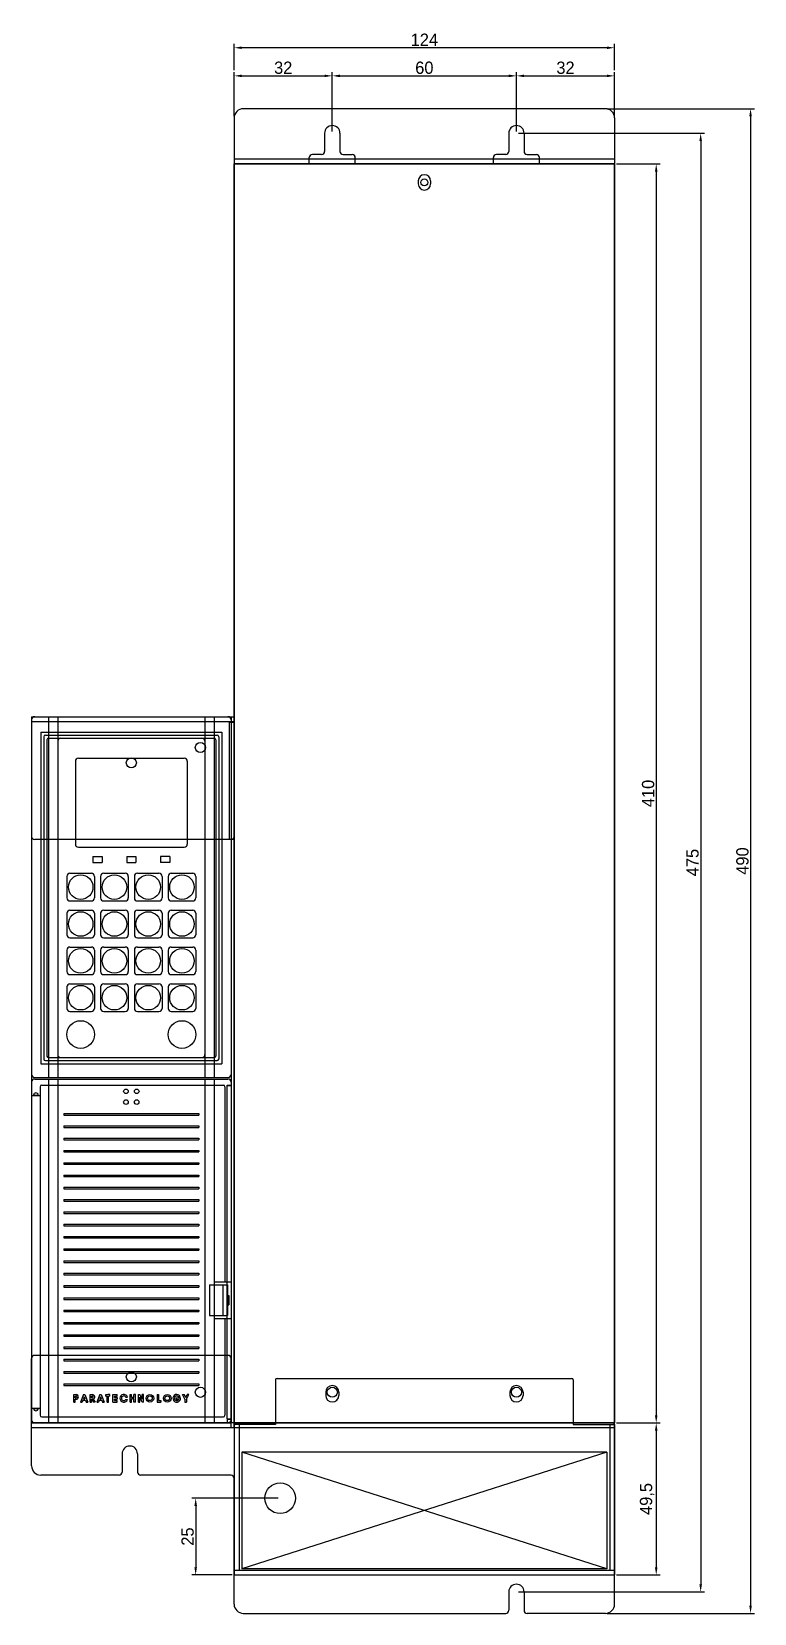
# Model space of a CAD drawing. Header units: millimetres. Extents: x 18670 to 20876, y -1616 to -172.
# Drawn here: x 19008 to 19244, y -1245 to -730 of the extents above; entities that cross this region are included whole.
import ezdxf

# ---------------------------------------------------------------- set-up
doc = ezdxf.new("R2010")
doc.units = ezdxf.units.MM
for name, color, linetype in [('CASE', 7, 'Continuous'), ('CASE BRACKET', 7, 'Continuous'), ('CASE COVER', 7, 'Continuous'), ('FAN', 7, 'Continuous'), ('KEYPAD', 1, 'Continuous'), ('PCB BODY', 7, 'Continuous'), ('PCB COVER', 7, 'Continuous'), ('방열판', 7, 'Continuous')]:
    doc.layers.add(name, color=color, linetype=linetype)
doc.dimstyles.new('ISO-25', dxfattribs={"dimtxt": 4, "dimasz": 2.5, "dimexe": 1.25, "dimexo": 0.625, "dimtad": 1, "dimtxsty": 'Standard', "dimcen": 2.5, "dimclrd": 6, "dimclre": 6, "dimclrt": 1, "dimadec": 0, "dimazin": 0, "dimtfac": 1, "dimtmove": 0, "dimatfit": 3, "dimfxl": 1, "dimarcsym": 0})
doc.dimstyles.get("Standard").update_dxf_attribs({"dimtxt": 4, "dimasz": 2, "dimexe": 0.4, "dimexo": 0.9, "dimgap": 0.9, "dimtad": 1, "dimdsep": 46, "dimtxsty": 'Standard', "dimcen": 0.09, "dimclrd": 6, "dimclre": 6, "dimclrt": 4, "dimadec": 0, "dimazin": 2, "dimtfac": 1, "dimtofl": 0, "dimtmove": 0, "dimatfit": 3, "dimfxl": 1, "dimtolj": 1, "dimtzin": 0, "dimarcsym": 0})

# ---------------------------------------------------------------- blocks, each defined once
blk = doc.blocks.new('*D777')
at = {"color": 6, "lineweight": -2, "transparency": 16777216}
for p, q in [((19166.78, -763.33), (19227.45, -763.33)), ((19226.2, -765.83), (19226.2, -1235.83)), ((19166.78, -1238.33), (19227.45, -1238.33))]:
    blk.add_line(p, q, dxfattribs=at)
at = {"color": 6, "transparency": 16777216}
for points in [[(19225.78, -765.83), (19226.62, -765.83), (19226.2, -763.33)], [(19225.78, -1235.83), (19226.62, -1235.83), (19226.2, -1238.33)]]:
    blk.add_solid(points, dxfattribs=at)
at = {"layer": 'Defpoints', "color": 0, "transparency": 16777216}
for p in [(19166.15, -763.33), (19166.15, -1238.33), (19226.2, -1238.33)]:
    blk.add_point(p, dxfattribs=at)
at = {"color": 1, "transparency": 16777216, "insert": (19223.57, -1000.83), "char_height": 4, "attachment_point": 5, "rotation": 90}
blk.add_mtext('475', dxfattribs=at)
blk = doc.blocks.new('*D778')
at = {"color": 6, "lineweight": -2, "transparency": 16777216}
for p, q in [((19198.78, -773.33), (19212.97, -773.33)), ((19211.72, -775.83), (19211.72, -1180.83)), ((19198.78, -1183.33), (19212.97, -1183.33))]:
    blk.add_line(p, q, dxfattribs=at)
at = {"color": 6, "transparency": 16777216}
for points in [[(19211.3, -775.83), (19212.14, -775.83), (19211.72, -773.33)], [(19211.3, -1180.83), (19212.14, -1180.83), (19211.72, -1183.33)]]:
    blk.add_solid(points, dxfattribs=at)
at = {"layer": 'Defpoints', "color": 0, "transparency": 16777216}
for p in [(19198.15, -773.33), (19198.15, -1183.33), (19211.72, -1183.33)]:
    blk.add_point(p, dxfattribs=at)
at = {"color": 1, "transparency": 16777216, "insert": (19209.09, -978.33), "char_height": 4, "attachment_point": 5, "rotation": 90}
blk.add_mtext('410', dxfattribs=at)
blk = doc.blocks.new('*D779')
at = {"color": 6, "lineweight": -2, "transparency": 16777216}
for p, q in [((19195.78, -755.33), (19243.71, -755.33)), ((19242.46, -757.83), (19242.46, -1242.83)), ((19195.78, -1245.33), (19243.71, -1245.33))]:
    blk.add_line(p, q, dxfattribs=at)
at = {"color": 6, "transparency": 16777216}
for points in [[(19242.04, -757.83), (19242.87, -757.83), (19242.46, -755.33)], [(19242.04, -1242.83), (19242.87, -1242.83), (19242.46, -1245.33)]]:
    blk.add_solid(points, dxfattribs=at)
at = {"layer": 'Defpoints', "color": 0, "transparency": 16777216}
for p in [(19195.15, -755.33), (19195.15, -1245.33), (19242.46, -1245.33)]:
    blk.add_point(p, dxfattribs=at)
at = {"color": 1, "transparency": 16777216, "insert": (19239.83, -1000.33), "char_height": 4, "attachment_point": 5, "rotation": 90}
blk.add_mtext('490', dxfattribs=at)
blk = doc.blocks.new('*D780')
at = {"color": 6, "lineweight": -2, "transparency": 16777216}
for p, q in [((19074.15, -757.71), (19074.15, -743.38)), ((19076.65, -744.63), (19103.65, -744.63)), ((19106.15, -762.71), (19106.15, -743.38))]:
    blk.add_line(p, q, dxfattribs=at)
at = {"color": 6, "transparency": 16777216}
for points in [[(19076.65, -744.22), (19076.65, -745.05), (19074.15, -744.63)], [(19103.65, -744.22), (19103.65, -745.05), (19106.15, -744.63)]]:
    blk.add_solid(points, dxfattribs=at)
at = {"layer": 'Defpoints', "color": 0, "transparency": 16777216}
for p in [(19106.15, -744.63), (19074.15, -758.33), (19106.15, -763.33)]:
    blk.add_point(p, dxfattribs=at)
at = {"color": 1, "transparency": 16777216, "insert": (19090.15, -742.01), "char_height": 4, "attachment_point": 5}
blk.add_mtext('32', dxfattribs=at)
blk = doc.blocks.new('*D781')
at = {"color": 6, "lineweight": -2, "transparency": 16777216}
for p, q in [((19106.15, -762.71), (19106.15, -743.38)), ((19108.65, -744.63), (19163.65, -744.63)), ((19166.15, -762.71), (19166.15, -743.38))]:
    blk.add_line(p, q, dxfattribs=at)
at = {"color": 6, "transparency": 16777216}
for points in [[(19108.65, -744.22), (19108.65, -745.05), (19106.15, -744.63)], [(19163.65, -744.22), (19163.65, -745.05), (19166.15, -744.63)]]:
    blk.add_solid(points, dxfattribs=at)
at = {"layer": 'Defpoints', "color": 0, "transparency": 16777216}
for p in [(19166.15, -744.63), (19106.15, -763.33), (19166.15, -763.33)]:
    blk.add_point(p, dxfattribs=at)
at = {"color": 1, "transparency": 16777216, "insert": (19136.15, -742.01), "char_height": 4, "attachment_point": 5}
blk.add_mtext('60', dxfattribs=at)
blk = doc.blocks.new('*D782')
at = {"color": 6, "lineweight": -2, "transparency": 16777216}
for p, q in [((19166.15, -762.71), (19166.15, -743.38)), ((19168.65, -744.63), (19195.65, -744.63)), ((19198.15, -757.71), (19198.15, -743.38))]:
    blk.add_line(p, q, dxfattribs=at)
at = {"color": 6, "transparency": 16777216}
for points in [[(19168.65, -744.22), (19168.65, -745.05), (19166.15, -744.63)], [(19195.65, -744.22), (19195.65, -745.05), (19198.15, -744.63)]]:
    blk.add_solid(points, dxfattribs=at)
at = {"layer": 'Defpoints', "color": 0, "transparency": 16777216}
for p in [(19198.15, -744.63), (19198.15, -758.33), (19166.15, -763.33)]:
    blk.add_point(p, dxfattribs=at)
at = {"color": 1, "transparency": 16777216, "insert": (19182.15, -742.01), "char_height": 4, "attachment_point": 5}
blk.add_mtext('32', dxfattribs=at)
blk = doc.blocks.new('*D754')
at = {"color": 6, "lineweight": -2, "transparency": 16777216}
for p, q in [((19074.15, -742.76), (19074.15, -734.23)), ((19195.65, -735.48), (19076.65, -735.48)), ((19198.15, -742.76), (19198.15, -734.23))]:
    blk.add_line(p, q, dxfattribs=at)
at = {"color": 6, "transparency": 16777216}
for points in [[(19076.65, -735.06), (19076.65, -735.9), (19074.15, -735.48)], [(19195.65, -735.06), (19195.65, -735.9), (19198.15, -735.48)]]:
    blk.add_solid(points, dxfattribs=at)
at = {"layer": 'Defpoints', "color": 0, "transparency": 16777216}
for p in [(19074.15, -735.48), (19074.15, -743.38), (19198.15, -743.38)]:
    blk.add_point(p, dxfattribs=at)
at = {"color": 1, "transparency": 16777216, "insert": (19136.15, -732.86), "char_height": 4, "attachment_point": 5}
blk.add_mtext('124', dxfattribs=at)
blk = doc.blocks.new('*D798')
at = {"color": 6, "lineweight": -2, "transparency": 16777216}
for p, q in [((19088.53, -1207.83), (19060.37, -1207.83)), ((19061.62, -1210.33), (19061.62, -1230.33)), ((19073.53, -1232.83), (19060.37, -1232.83))]:
    blk.add_line(p, q, dxfattribs=at)
at = {"color": 6, "transparency": 16777216}
for points in [[(19061.2, -1210.33), (19062.04, -1210.33), (19061.62, -1207.83)], [(19061.2, -1230.33), (19062.04, -1230.33), (19061.62, -1232.83)]]:
    blk.add_solid(points, dxfattribs=at)
at = {"layer": 'Defpoints', "color": 0, "transparency": 16777216}
for p in [(19089.15, -1207.83), (19061.62, -1232.83), (19074.15, -1232.83)]:
    blk.add_point(p, dxfattribs=at)
at = {"color": 1, "transparency": 16777216, "insert": (19059, -1220.33), "char_height": 4, "attachment_point": 5, "rotation": 90}
blk.add_mtext('25', dxfattribs=at)
blk = doc.blocks.new('*D799')
at = {"layer": 'CASE', "color": 6, "lineweight": -2, "transparency": 16777216}
for p, q in [((19198.78, -1183.33), (19212.97, -1183.33)), ((19211.72, -1185.83), (19211.72, -1230.33)), ((19198.78, -1232.83), (19212.97, -1232.83))]:
    blk.add_line(p, q, dxfattribs=at)
at = {"layer": 'CASE', "color": 6, "transparency": 16777216}
for points in [[(19211.3, -1185.83), (19212.14, -1185.83), (19211.72, -1183.33)], [(19211.3, -1230.33), (19212.14, -1230.33), (19211.72, -1232.83)]]:
    blk.add_solid(points, dxfattribs=at)
at = {"layer": 'Defpoints', "color": 0, "transparency": 16777216}
for p in [(19198.15, -1183.33), (19198.15, -1232.83), (19211.72, -1232.83)]:
    blk.add_point(p, dxfattribs=at)
at = {"layer": 'CASE', "color": 1, "transparency": 16777216, "insert": (19208.76, -1208.08), "char_height": 4, "attachment_point": 5, "rotation": 90}
blk.add_mtext('49,5', dxfattribs=at)

msp = doc.modelspace()

# ---------------------------------------------------------------- linework, layer by layer
at = {"layer": 'CASE'}
for p, q in [((19074.151, -773.332), (19074.151, -1183.332)), ((19074.151, -773.332), (19085.151, -773.332)), ((19075.551, -773.332), (19196.751, -773.332)), ((19187.151, -773.332), (19198.151, -773.332)), ((19198.151, -773.332), (19198.151, -1183.332)), ((19008.151, -953.332), (19008.151, -1183.332)), ((19008.151, -953.332), (19073.151, -953.332)), ((19073.151, -953.332), (19073.151, -1183.332)), ((19071.851, -1181.932), (19071.851, -1073.332)), ((19071.851, -1073.332), (19073.051, -1073.332)), ((19071.951, -1073.432), (19073.151, -1073.432)), ((19008.151, -1183.332), (19073.151, -1183.332)), ((19008.151, -1183.332), (19073.151, -1183.332)), ((19071.851, -1182.132), (19071.851, -1183.332)), ((19071.951, -1182.032), (19073.151, -1182.032)), ((19071.951, -1182.132), (19073.051, -1182.132)), ((19073.051, -1182.132), (19073.051, -1183.332)), ((19074.151, -1183.332), (19085.151, -1183.332)), ((19075.551, -1183.332), (19196.751, -1183.332))]:
    msp.add_line(p, q, dxfattribs=at)
at = {"layer": 'CASE', "color": 5}
for p, q in [((19088.151, -1168.829), (19184.151, -1168.829)), ((19087.651, -1169.329), (19087.651, -1183.829)), ((19104.001, -1173.329), (19104.001, -1174.329)), ((19108.301, -1173.329), (19108.301, -1174.329)), ((19164.001, -1173.329), (19164.001, -1174.329)), ((19168.301, -1173.329), (19168.301, -1174.329)), ((19184.651, -1169.329), (19184.651, -1183.829)), ((19074.151, -1183.829), (19074.151, -1232.829)), ((19087.651, -1183.829), (19074.151, -1183.829)), ((19075.751, -1183.829), (19075.751, -1231.229)), ((19184.651, -1183.829), (19198.151, -1183.829)), ((19196.551, -1183.829), (19196.551, -1231.229)), ((19198.151, -1183.829), (19198.151, -1232.829)), ((19074.151, -1231.229), (19198.151, -1231.229)), ((19074.151, -1232.829), (19198.151, -1232.829))]:
    msp.add_line(p, q, dxfattribs=at)
at = {"layer": 'CASE'}
msp.add_circle((19136.151, -779.332), 1.15, dxfattribs=at)
at = {"layer": 'CASE', "color": 5}
msp.add_circle((19089.151, -1207.829), 5, dxfattribs=at)
for centre, radius, start, end in [((19088.151, -1169.329), 0.5, 90, 180), ((19184.151, -1169.329), 0.5, 0, 90), ((19106.151, -1173.329), 2.15, 0, 180), ((19106.151, -1174.329), 2.15, 180, 0), ((19166.151, -1173.329), 2.15, 0, 180), ((19166.151, -1174.329), 2.15, 180, 0), ((19074.651, -1184.329), 0.5, 90, 180), ((19197.651, -1184.329), 0.5, 0, 90)]:
    msp.add_arc(centre, radius, start, end, dxfattribs=at)
at = {"layer": 'CASE BRACKET', "color": 2}
for p, q in [((19195.151, -755.332), (19077.151, -755.332)), ((19074.151, -758.332), (19074.151, -773.332)), ((19198.151, -758.332), (19198.151, -773.332)), ((19103.651, -763.332), (19103.651, -769.232)), ((19108.651, -763.332), (19108.651, -769.232)), ((19163.651, -763.332), (19163.651, -769.232)), ((19168.651, -763.332), (19168.651, -769.232)), ((19198.151, -771.732), (19074.151, -771.732)), ((19098.651, -771.732), (19098.651, -771.232)), ((19098.651, -773.332), (19098.651, -771.732)), ((19102.651, -770.232), (19099.651, -770.232)), ((19109.651, -770.232), (19112.651, -770.232)), ((19113.651, -771.732), (19113.651, -771.232)), ((19113.651, -773.332), (19113.651, -771.732)), ((19158.651, -771.732), (19158.651, -771.232)), ((19158.651, -773.332), (19158.651, -771.732)), ((19162.651, -770.232), (19159.651, -770.232)), ((19169.651, -770.232), (19172.651, -770.232)), ((19173.651, -771.732), (19173.651, -771.232)), ((19173.651, -773.332), (19173.651, -771.732)), ((19198.151, -773.332), (19074.151, -773.332)), ((19008.151, -953.332), (19074.151, -953.332)), ((19008.151, -953.332), (19008.151, -992.332)), ((19008.151, -954.932), (19074.151, -954.932)), ((19072.551, -955.132), (19072.551, -993.332)), ((19072.551, -955.132), (19074.151, -955.132)), ((19074.151, -953.332), (19074.151, -993.332)), ((19074.151, -993.332), (19009.151, -993.332)), ((19008.151, -1197.332), (19008.151, -1162.332)), ((19072.151, -1161.332), (19009.151, -1161.332)), ((19073.151, -1184.932), (19073.151, -1162.332)), ((19198.151, -1183.332), (19008.151, -1183.332)), ((19008.151, -1197.332), (19008.151, -1183.332)), ((19074.151, -1184.932), (19074.151, -1183.332)), ((19198.151, -1242.332), (19198.151, -1183.332)), ((19198.151, -1184.932), (19008.151, -1184.932)), ((19037.651, -1193.332), (19037.651, -1199.332)), ((19042.651, -1193.332), (19042.651, -1199.332)), ((19036.651, -1200.332), (19011.151, -1200.332)), ((19073.151, -1200.332), (19043.651, -1200.332)), ((19074.151, -1242.332), (19074.151, -1201.332)), ((19163.651, -1238.332), (19163.651, -1244.332)), ((19168.651, -1238.332), (19168.651, -1244.332)), ((19077.151, -1245.332), (19162.651, -1245.332)), ((19195.151, -1245.332), (19169.651, -1245.332))]:
    msp.add_line(p, q, dxfattribs=at)
for centre in [(19063.151, -963.332), (19040.651, -968.332), (19040.651, -1168.332), (19063.151, -1173.332)]:
    msp.add_circle(centre, 1.65, dxfattribs=at)
for centre, radius, start, end in [((19077.151, -758.332), 3, 90, 180), ((19195.151, -758.332), 3, 0, 90), ((19106.151, -763.332), 2.5, 0, 180), ((19166.151, -763.332), 2.5, 0, 180), ((19099.651, -771.232), 1, 90, 180), ((19102.651, -769.232), 1, 270, 0), ((19109.651, -769.232), 1, 180, 270), ((19112.651, -771.232), 1, 360, 90), ((19159.651, -771.232), 1, 90, 180), ((19162.651, -769.232), 1, 270, 0), ((19169.651, -769.232), 1, 180, 270), ((19172.651, -771.232), 1, 360, 90), ((19009.151, -992.332), 1, 180, 270), ((19073.151, -992.332), 1, 270, 0), ((19009.151, -1162.332), 1, 90, 180), ((19072.151, -1162.332), 1, 0, 90), ((19040.151, -1193.332), 2.5, 0, 180), ((19011.151, -1197.332), 3, 180, 270), ((19036.651, -1199.332), 1, 270, 0), ((19043.651, -1199.332), 1, 180, 270), ((19073.151, -1201.332), 1, 0, 90), ((19166.151, -1238.332), 2.5, 0, 180), ((19077.151, -1242.332), 3, 180, 270), ((19162.651, -1244.332), 1, 270, 0), ((19169.651, -1244.332), 1, 180, 270), ((19195.151, -1242.332), 3, 270, 0)]:
    msp.add_arc(centre, radius, start, end, dxfattribs=at)
at = {"layer": 'CASE COVER'}
for p, q in [((19198.151, -773.332), (19074.151, -773.332)), ((19074.151, -773.332), (19074.151, -1183.332)), ((19198.151, -773.332), (19198.151, -1183.332)), ((19134.151, -778.832), (19134.151, -779.832)), ((19138.151, -778.832), (19138.151, -779.832)), ((19198.151, -1183.332), (19074.151, -1183.332))]:
    msp.add_line(p, q, dxfattribs=at)
for centre, start, end in [((19136.151, -778.832), 0, 180), ((19136.151, -779.832), 180, 0)]:
    msp.add_arc(centre, 2, start, end, dxfattribs=at)
at = {"layer": 'FAN', "color": 5}
for p, q in [((19076.651, -1192.829), (19076.651, -1230.829)), ((19195.651, -1192.829), (19076.651, -1230.829)), ((19195.651, -1230.829), (19076.651, -1192.829)), ((19195.651, -1192.829), (19076.651, -1192.829)), ((19195.651, -1192.829), (19195.651, -1230.829)), ((19195.651, -1230.829), (19076.651, -1230.829))]:
    msp.add_line(p, q, dxfattribs=at)
at = {"layer": 'KEYPAD'}
for p, q in [((19016.651, -961.332), (19016.651, -1063.332)), ((19017.651, -960.332), (19063.651, -960.332)), ((19064.651, -961.332), (19064.651, -1063.332)), ((19022.401, -967.832), (19022.401, -994.832)), ((19023.401, -966.832), (19057.901, -966.832)), ((19058.901, -967.832), (19058.901, -994.832)), ((19023.401, -995.832), (19057.901, -995.832)), ((19028.151, -998.832), (19028.151, -1000.832)), ((19028.151, -998.832), (19031.151, -998.832)), ((19031.151, -998.832), (19031.151, -1000.832)), ((19039.151, -998.832), (19039.151, -1000.832)), ((19039.151, -998.832), (19042.151, -998.832)), ((19042.151, -998.832), (19042.151, -1000.832)), ((19050.151, -998.832), (19050.151, -1000.832)), ((19053.151, -998.832), (19050.151, -998.832)), ((19053.151, -998.832), (19053.151, -1000.832)), ((19020.651, -1004.332), (19027.651, -1004.332)), ((19028.151, -1000.832), (19031.151, -1000.832)), ((19031.651, -1004.332), (19038.651, -1004.332)), ((19039.151, -1000.832), (19042.151, -1000.832)), ((19042.651, -1004.332), (19049.651, -1004.332)), ((19053.151, -1000.832), (19050.151, -1000.832)), ((19053.651, -1004.332), (19060.651, -1004.332)), ((19019.651, -1005.332), (19019.651, -1012.332)), ((19028.651, -1005.332), (19028.651, -1012.332)), ((19030.651, -1005.332), (19030.651, -1012.332)), ((19039.651, -1005.332), (19039.651, -1012.332)), ((19041.651, -1005.332), (19041.651, -1012.332)), ((19050.651, -1005.332), (19050.651, -1012.332)), ((19052.651, -1005.332), (19052.651, -1012.332)), ((19061.651, -1005.332), (19061.651, -1012.332)), ((19020.651, -1013.332), (19027.651, -1013.332)), ((19031.651, -1013.332), (19038.651, -1013.332)), ((19042.651, -1013.332), (19049.651, -1013.332)), ((19053.651, -1013.332), (19060.651, -1013.332)), ((19019.651, -1017.332), (19019.651, -1024.332)), ((19020.651, -1016.332), (19027.651, -1016.332)), ((19028.651, -1017.332), (19028.651, -1024.332)), ((19030.651, -1017.332), (19030.651, -1024.332)), ((19031.651, -1016.332), (19038.651, -1016.332)), ((19039.651, -1017.332), (19039.651, -1024.332)), ((19041.651, -1017.332), (19041.651, -1024.332)), ((19042.651, -1016.332), (19049.651, -1016.332)), ((19050.651, -1017.332), (19050.651, -1024.332)), ((19052.651, -1017.332), (19052.651, -1024.332)), ((19053.651, -1016.332), (19060.651, -1016.332)), ((19061.651, -1017.332), (19061.651, -1024.332)), ((19019.651, -1029.332), (19019.651, -1036.332)), ((19020.651, -1025.332), (19027.651, -1025.332)), ((19020.651, -1028.332), (19027.651, -1028.332)), ((19028.651, -1029.332), (19028.651, -1036.332)), ((19030.651, -1029.332), (19030.651, -1036.332)), ((19031.651, -1025.332), (19038.651, -1025.332)), ((19031.651, -1028.332), (19038.651, -1028.332)), ((19039.651, -1029.332), (19039.651, -1036.332)), ((19041.651, -1029.332), (19041.651, -1036.332)), ((19042.651, -1025.332), (19049.651, -1025.332)), ((19042.651, -1028.332), (19049.651, -1028.332)), ((19050.651, -1029.332), (19050.651, -1036.332)), ((19052.651, -1029.332), (19052.651, -1036.332)), ((19053.651, -1025.332), (19060.651, -1025.332)), ((19053.651, -1028.332), (19060.651, -1028.332)), ((19061.651, -1029.332), (19061.651, -1036.332)), ((19020.651, -1037.332), (19027.651, -1037.332)), ((19020.651, -1040.332), (19027.651, -1040.332)), ((19031.651, -1037.332), (19038.651, -1037.332)), ((19031.651, -1040.332), (19038.651, -1040.332)), ((19042.651, -1037.332), (19049.651, -1037.332)), ((19042.651, -1040.332), (19049.651, -1040.332)), ((19053.651, -1037.332), (19060.651, -1037.332)), ((19053.651, -1040.332), (19060.651, -1040.332)), ((19019.651, -1041.332), (19019.651, -1048.332)), ((19028.651, -1041.332), (19028.651, -1048.332)), ((19030.651, -1041.332), (19030.651, -1048.332)), ((19039.651, -1041.332), (19039.651, -1048.332)), ((19041.651, -1041.332), (19041.651, -1048.332)), ((19050.651, -1041.332), (19050.651, -1048.332)), ((19052.651, -1041.332), (19052.651, -1048.332)), ((19061.651, -1041.332), (19061.651, -1048.332)), ((19020.651, -1049.332), (19027.651, -1049.332)), ((19031.651, -1049.332), (19038.651, -1049.332)), ((19042.651, -1049.332), (19049.651, -1049.332)), ((19053.651, -1049.332), (19060.651, -1049.332)), ((19017.651, -1064.332), (19063.651, -1064.332))]:
    msp.add_line(p, q, dxfattribs=at)
for centre, radius in [((19024.151, -1008.832), 4), ((19035.151, -1008.832), 4), ((19046.151, -1008.832), 4), ((19057.151, -1008.832), 4), ((19024.151, -1020.832), 4), ((19035.151, -1020.832), 4), ((19046.151, -1020.832), 4), ((19057.151, -1020.832), 4), ((19024.151, -1032.832), 4), ((19035.151, -1032.832), 4), ((19046.151, -1032.832), 4), ((19057.151, -1032.832), 4), ((19024.151, -1044.832), 4), ((19035.151, -1044.832), 4), ((19046.151, -1044.832), 4), ((19057.151, -1044.832), 4), ((19024.151, -1056.832), 4.5), ((19057.151, -1056.832), 4.5)]:
    msp.add_circle(centre, radius, dxfattribs=at)
for centre, start, end in [((19017.651, -961.332), 90, 180), ((19063.651, -961.332), 0, 90), ((19023.401, -967.832), 90, 180), ((19057.901, -967.832), 0, 90), ((19023.401, -994.832), 180, 270), ((19057.901, -994.832), 270, 0), ((19020.651, -1005.332), 90, 180), ((19027.651, -1005.332), 0, 90), ((19031.651, -1005.332), 90, 180), ((19038.651, -1005.332), 0, 90), ((19042.651, -1005.332), 90, 180), ((19049.651, -1005.332), 0, 90), ((19053.651, -1005.332), 90, 180), ((19060.651, -1005.332), 0, 90), ((19020.651, -1012.332), 180, 270), ((19027.651, -1012.332), 270, 0), ((19031.651, -1012.332), 180, 270), ((19038.651, -1012.332), 270, 0), ((19042.651, -1012.332), 180, 270), ((19049.651, -1012.332), 270, 0), ((19053.651, -1012.332), 180, 270), ((19060.651, -1012.332), 270, 0), ((19020.651, -1017.332), 90, 180), ((19027.651, -1017.332), 0, 90), ((19031.651, -1017.332), 90, 180), ((19038.651, -1017.332), 0, 90), ((19042.651, -1017.332), 90, 180), ((19049.651, -1017.332), 0, 90), ((19053.651, -1017.332), 90, 180), ((19060.651, -1017.332), 0, 90), ((19020.651, -1024.332), 180, 270), ((19027.651, -1024.332), 270, 0), ((19031.651, -1024.332), 180, 270), ((19038.651, -1024.332), 270, 0), ((19042.651, -1024.332), 180, 270), ((19049.651, -1024.332), 270, 0), ((19053.651, -1024.332), 180, 270), ((19060.651, -1024.332), 270, 0), ((19020.651, -1029.332), 90, 180), ((19027.651, -1029.332), 0, 90), ((19031.651, -1029.332), 90, 180), ((19038.651, -1029.332), 0, 90), ((19042.651, -1029.332), 90, 180), ((19049.651, -1029.332), 0, 90), ((19053.651, -1029.332), 90, 180), ((19060.651, -1029.332), 0, 90), ((19020.651, -1036.332), 180, 270), ((19020.651, -1041.332), 90, 180), ((19027.651, -1036.332), 270, 0), ((19027.651, -1041.332), 0, 90), ((19031.651, -1036.332), 180, 270), ((19031.651, -1041.332), 90, 180), ((19038.651, -1036.332), 270, 0), ((19038.651, -1041.332), 0, 90), ((19042.651, -1036.332), 180, 270), ((19042.651, -1041.332), 90, 180), ((19049.651, -1036.332), 270, 0), ((19049.651, -1041.332), 0, 90), ((19053.651, -1036.332), 180, 270), ((19053.651, -1041.332), 90, 180), ((19060.651, -1036.332), 270, 0), ((19060.651, -1041.332), 0, 90), ((19020.651, -1048.332), 180, 270), ((19027.651, -1048.332), 270, 0), ((19031.651, -1048.332), 180, 270), ((19038.651, -1048.332), 270, 0), ((19042.651, -1048.332), 180, 270), ((19049.651, -1048.332), 270, 0), ((19053.651, -1048.332), 180, 270), ((19060.651, -1048.332), 270, 0), ((19017.651, -1063.332), 180, 270), ((19063.651, -1063.332), 270, 0)]:
    msp.add_arc(centre, 1, start, end, dxfattribs=at)
at = {"layer": 'PCB BODY'}
for p, q in [((19008.151, -954.332), (19008.151, -1069.832)), ((19009.151, -953.332), (19072.151, -953.332)), ((19013.651, -953.332), (19013.651, -1070.832)), ((19016.651, -953.332), (19016.651, -1070.832)), ((19064.651, -953.332), (19064.651, -1070.832)), ((19067.651, -953.332), (19067.651, -1070.832)), ((19073.151, -954.332), (19073.151, -1069.832)), ((19011.151, -958.332), (19070.151, -958.332)), ((19011.151, -958.332), (19011.151, -1066.332)), ((19012.151, -959.832), (19012.151, -1064.832)), ((19012.651, -959.332), (19068.651, -959.332)), ((19013.151, -960.832), (19013.151, -1063.832)), ((19013.651, -960.332), (19067.651, -960.332)), ((19016.651, -960.332), (19064.651, -960.332)), ((19068.151, -960.832), (19068.151, -1063.832)), ((19069.151, -959.832), (19069.151, -1064.832)), ((19070.151, -958.332), (19070.151, -1066.332)), ((19012.651, -1065.332), (19068.651, -1065.332)), ((19013.651, -1064.332), (19067.651, -1064.332)), ((19016.651, -1064.332), (19064.651, -1064.332)), ((19009.151, -1070.832), (19072.151, -1070.832)), ((19011.151, -1066.332), (19070.151, -1066.332))]:
    msp.add_line(p, q, dxfattribs=at)
for centre, radius, start, end in [((19009.151, -954.332), 1, 90, 180), ((19072.151, -954.332), 1, 0, 90), ((19012.651, -959.832), 0.5, 90, 180), ((19013.651, -960.832), 0.5, 90, 180), ((19067.651, -960.832), 0.5, 0, 90), ((19068.651, -959.832), 0.5, 0, 90), ((19012.651, -1064.832), 0.5, 180, 270), ((19013.651, -1063.832), 0.5, 180, 270), ((19067.651, -1063.832), 0.5, 270, 0), ((19068.651, -1064.832), 0.5, 270, 0), ((19009.151, -1069.832), 1, 180, 270), ((19072.151, -1069.832), 1, 270, 0)]:
    msp.add_arc(centre, radius, start, end, dxfattribs=at)
at = {"layer": 'PCB COVER'}
for p, q in [((19009.151, -1071.332), (19072.151, -1071.332)), ((19013.651, -1071.332), (19013.651, -1183.332)), ((19016.651, -1071.332), (19016.651, -1183.332)), ((19064.651, -1071.332), (19064.651, -1183.332)), ((19067.651, -1071.332), (19067.651, -1183.332)), ((19008.151, -1072.332), (19008.151, -1182.332)), ((19010.951, -1073.832), (19010.951, -1180.832)), ((19011.451, -1073.332), (19070.651, -1073.332)), ((19071.151, -1073.832), (19071.151, -1137.332)), ((19073.151, -1072.332), (19073.151, -1137.332)), ((19008.151, -1076.632), (19010.951, -1076.632)), ((19008.801, -1076.632), (19008.801, -1076.578)), ((19008.801, -1076.578), (19010.301, -1076.578)), ((19010.301, -1076.578), (19010.301, -1076.632)), ((19018.651, -1082.582), (19018.651, -1083.082)), ((19018.651, -1082.582), (19062.651, -1082.582)), ((19018.651, -1083.082), (19062.651, -1083.082)), ((19018.651, -1086.582), (19018.651, -1087.082)), ((19018.651, -1086.582), (19062.651, -1086.582)), ((19062.651, -1082.582), (19062.651, -1083.082)), ((19062.651, -1086.582), (19062.651, -1087.082)), ((19018.651, -1087.082), (19062.651, -1087.082)), ((19018.651, -1090.582), (19018.651, -1091.082)), ((19018.651, -1090.582), (19062.651, -1090.582)), ((19018.651, -1091.082), (19062.651, -1091.082)), ((19062.651, -1090.582), (19062.651, -1091.082)), ((19018.651, -1094.582), (19018.651, -1095.082)), ((19018.651, -1094.582), (19062.651, -1094.582)), ((19018.651, -1095.082), (19062.651, -1095.082)), ((19062.651, -1094.582), (19062.651, -1095.082)), ((19018.651, -1098.582), (19018.651, -1099.082)), ((19018.651, -1098.582), (19062.651, -1098.582)), ((19018.651, -1099.082), (19062.651, -1099.082)), ((19062.651, -1098.582), (19062.651, -1099.082)), ((19018.651, -1102.582), (19018.651, -1103.082)), ((19018.651, -1102.582), (19062.651, -1102.582)), ((19018.651, -1103.082), (19062.651, -1103.082)), ((19018.651, -1106.582), (19018.651, -1107.082)), ((19018.651, -1106.582), (19062.651, -1106.582)), ((19018.651, -1107.082), (19062.651, -1107.082)), ((19062.651, -1102.582), (19062.651, -1103.082)), ((19062.651, -1106.582), (19062.651, -1107.082)), ((19018.651, -1110.582), (19018.651, -1111.082)), ((19018.651, -1110.582), (19062.651, -1110.582)), ((19018.651, -1111.082), (19062.651, -1111.082)), ((19062.651, -1110.582), (19062.651, -1111.082)), ((19018.651, -1114.582), (19018.651, -1115.082)), ((19018.651, -1114.582), (19062.651, -1114.582)), ((19018.651, -1115.082), (19062.651, -1115.082)), ((19062.651, -1114.582), (19062.651, -1115.082)), ((19018.651, -1118.582), (19018.651, -1119.082)), ((19018.651, -1118.582), (19062.651, -1118.582)), ((19018.651, -1119.082), (19062.651, -1119.082)), ((19018.651, -1122.582), (19018.651, -1123.082)), ((19018.651, -1122.582), (19062.651, -1122.582)), ((19062.651, -1118.582), (19062.651, -1119.082)), ((19062.651, -1122.582), (19062.651, -1123.082)), ((19018.651, -1123.082), (19062.651, -1123.082)), ((19018.651, -1126.582), (19018.651, -1127.082)), ((19018.651, -1126.582), (19062.651, -1126.582)), ((19018.651, -1127.082), (19062.651, -1127.082)), ((19062.651, -1126.582), (19062.651, -1127.082)), ((19018.651, -1130.582), (19018.651, -1131.082)), ((19018.651, -1130.582), (19062.651, -1130.582)), ((19018.651, -1131.082), (19062.651, -1131.082)), ((19062.651, -1130.582), (19062.651, -1131.082)), ((19018.651, -1134.582), (19018.651, -1135.082)), ((19018.651, -1134.582), (19062.651, -1134.582)), ((19018.651, -1135.082), (19062.651, -1135.082)), ((19062.651, -1134.582), (19062.651, -1135.082)), ((19066.151, -1138.332), (19066.151, -1148.332)), ((19066.151, -1138.332), (19067.651, -1138.332)), ((19067.651, -1137.332), (19073.151, -1137.332)), ((19067.651, -1138.332), (19072.004, -1138.332)), ((19070.51, -1138.332), (19070.51, -1148.332)), ((19072.004, -1138.332), (19072.004, -1148.332)), ((19018.651, -1138.582), (19018.651, -1139.082)), ((19018.651, -1138.582), (19062.651, -1138.582)), ((19018.651, -1139.082), (19062.651, -1139.082)), ((19018.651, -1142.582), (19018.651, -1143.082)), ((19018.651, -1142.582), (19062.651, -1142.582)), ((19018.651, -1143.082), (19062.651, -1143.082)), ((19062.651, -1138.582), (19062.651, -1139.082)), ((19062.651, -1142.582), (19062.651, -1143.082)), ((19072.004, -1141.832), (19072.465, -1141.832)), ((19072.465, -1141.832), (19072.465, -1144.832)), ((19018.651, -1146.582), (19018.651, -1147.082)), ((19018.651, -1146.582), (19062.651, -1146.582)), ((19018.651, -1147.082), (19062.651, -1147.082)), ((19062.651, -1146.582), (19062.651, -1147.082)), ((19066.151, -1148.332), (19067.651, -1148.332)), ((19067.651, -1148.332), (19072.004, -1148.332)), ((19072.004, -1144.832), (19072.465, -1144.832)), ((19018.651, -1150.582), (19018.651, -1151.082)), ((19018.651, -1150.582), (19062.651, -1150.582)), ((19018.651, -1151.082), (19062.651, -1151.082)), ((19062.651, -1150.582), (19062.651, -1151.082)), ((19067.651, -1149.332), (19073.151, -1149.332)), ((19071.151, -1149.332), (19071.151, -1180.832)), ((19073.151, -1149.332), (19073.151, -1182.332)), ((19018.651, -1154.582), (19018.651, -1155.082)), ((19018.651, -1154.582), (19062.651, -1154.582)), ((19018.651, -1155.082), (19062.651, -1155.082)), ((19018.651, -1158.582), (19018.651, -1159.082)), ((19018.651, -1158.582), (19062.651, -1158.582)), ((19062.651, -1154.582), (19062.651, -1155.082)), ((19062.651, -1158.582), (19062.651, -1159.082)), ((19018.651, -1159.082), (19062.651, -1159.082)), ((19018.651, -1162.582), (19018.651, -1163.082)), ((19018.651, -1162.582), (19062.651, -1162.582)), ((19018.651, -1163.082), (19062.651, -1163.082)), ((19062.651, -1162.582), (19062.651, -1163.082)), ((19018.651, -1166.582), (19018.651, -1167.082)), ((19018.651, -1166.582), (19062.651, -1166.582)), ((19018.651, -1167.082), (19062.651, -1167.082)), ((19062.651, -1166.582), (19062.651, -1167.082)), ((19018.651, -1170.582), (19018.651, -1171.082)), ((19018.651, -1170.582), (19062.651, -1170.582)), ((19018.651, -1171.082), (19062.651, -1171.082)), ((19021.894, -1174.085), (19022.671, -1174.085)), ((19021.894, -1176.502), (19021.894, -1174.085)), ((19025.045, -1174.085), (19024.08, -1176.502)), ((19025.045, -1174.085), (19025.461, -1174.085)), ((19025.461, -1174.085), (19026.425, -1176.502)), ((19027.197, -1174.085), (19027.974, -1174.085)), ((19027.197, -1176.502), (19027.197, -1174.085)), ((19030.375, -1174.085), (19029.411, -1176.502)), ((19030.375, -1174.085), (19030.791, -1174.085)), ((19030.791, -1174.085), (19031.756, -1176.502)), ((19032.35, -1174.085), (19033.001, -1174.085)), ((19032.35, -1174.565), (19032.35, -1174.085)), ((19033.652, -1174.085), (19033.001, -1174.085)), ((19033.652, -1174.565), (19033.652, -1174.085)), ((19034.665, -1174.085), (19035.991, -1174.085)), ((19034.665, -1176.502), (19034.665, -1174.085)), ((19035.991, -1174.565), (19035.991, -1174.085)), ((19040.242, -1174.085), (19040.722, -1174.085)), ((19040.242, -1176.502), (19040.242, -1174.085)), ((19040.722, -1174.999), (19040.722, -1174.085)), ((19041.967, -1174.085), (19041.487, -1174.085)), ((19041.487, -1174.999), (19041.487, -1174.085)), ((19041.967, -1176.502), (19041.967, -1174.085)), ((19042.933, -1174.085), (19043.413, -1174.085)), ((19042.933, -1176.502), (19042.933, -1174.085)), ((19044.178, -1175.622), (19043.413, -1174.085)), ((19044.658, -1174.085), (19044.178, -1174.085)), ((19044.178, -1175.622), (19044.178, -1174.085)), ((19044.658, -1176.502), (19044.658, -1174.085)), ((19049.056, -1174.085), (19049.056, -1176.502)), ((19049.056, -1174.085), (19049.536, -1174.085)), ((19049.536, -1174.085), (19049.536, -1176.022)), ((19057.31, -1174.085), (19057.854, -1174.085)), ((19058.12, -1175.606), (19057.31, -1174.085)), ((19058.36, -1175.035), (19057.854, -1174.085)), ((19058.36, -1175.035), (19058.866, -1174.085)), ((19058.6, -1175.606), (19059.41, -1174.085)), ((19059.41, -1174.085), (19058.866, -1174.085)), ((19062.651, -1170.582), (19062.651, -1171.082)), ((19008.151, -1178.532), (19010.951, -1178.532)), ((19008.801, -1178.532), (19008.801, -1178.587)), ((19008.801, -1178.587), (19010.301, -1178.587)), ((19010.301, -1178.587), (19010.301, -1178.532)), ((19022.374, -1176.502), (19021.894, -1176.502)), ((19021.894, -1176.502), (19022.374, -1176.502)), ((19022.374, -1174.565), (19022.671, -1174.565)), ((19022.374, -1175.125), (19022.374, -1174.565)), ((19022.374, -1175.125), (19022.671, -1175.125)), ((19022.374, -1175.605), (19022.671, -1175.605)), ((19022.374, -1176.502), (19022.374, -1175.605)), ((19024.08, -1176.502), (19024.597, -1176.502)), ((19024.821, -1175.94), (19024.597, -1176.502)), ((19024.821, -1175.94), (19025.684, -1175.94)), ((19025.253, -1174.859), (19025.013, -1175.46)), ((19025.013, -1175.46), (19025.492, -1175.46)), ((19025.253, -1174.859), (19025.492, -1175.46)), ((19025.684, -1175.94), (19025.908, -1176.502)), ((19026.425, -1176.502), (19025.908, -1176.502)), ((19025.908, -1176.502), (19026.425, -1176.502)), ((19027.197, -1176.502), (19027.677, -1176.502)), ((19027.677, -1176.502), (19027.197, -1176.502)), ((19027.197, -1176.502), (19027.677, -1176.502)), ((19027.677, -1174.565), (19027.974, -1174.565)), ((19027.677, -1175.125), (19027.677, -1174.565)), ((19027.677, -1175.125), (19027.974, -1175.125)), ((19027.677, -1176.502), (19027.677, -1175.605)), ((19027.677, -1175.605), (19028.323, -1176.502)), ((19028.235, -1175.558), (19028.915, -1176.501)), ((19028.915, -1176.501), (19028.323, -1176.502)), ((19029.411, -1176.502), (19029.927, -1176.502)), ((19030.152, -1175.94), (19029.927, -1176.502)), ((19030.152, -1175.94), (19031.014, -1175.94)), ((19030.583, -1174.859), (19030.343, -1175.46)), ((19030.343, -1175.46), (19030.823, -1175.46)), ((19030.583, -1174.859), (19030.823, -1175.46)), ((19031.014, -1175.94), (19031.239, -1176.502)), ((19031.756, -1176.502), (19031.239, -1176.502)), ((19031.239, -1176.502), (19031.756, -1176.502)), ((19032.35, -1174.565), (19032.761, -1174.565)), ((19032.761, -1176.502), (19032.761, -1174.565)), ((19032.761, -1176.502), (19033.241, -1176.502)), ((19033.652, -1174.565), (19033.241, -1174.565)), ((19033.241, -1176.502), (19033.241, -1174.565)), ((19034.665, -1176.502), (19035.991, -1176.502)), ((19035.145, -1174.565), (19035.991, -1174.565)), ((19035.145, -1175.053), (19035.145, -1174.565)), ((19035.145, -1175.053), (19035.991, -1175.053)), ((19035.145, -1176.022), (19035.145, -1175.533)), ((19035.145, -1175.533), (19035.991, -1175.533)), ((19035.145, -1176.022), (19035.991, -1176.022)), ((19035.991, -1175.053), (19035.991, -1175.533)), ((19035.991, -1176.502), (19035.991, -1176.022)), ((19038.857, -1174.893), (19039.384, -1174.893)), ((19038.857, -1175.693), (19039.384, -1175.693)), ((19040.242, -1176.502), (19040.722, -1176.502)), ((19041.104, -1174.999), (19040.722, -1174.999)), ((19040.722, -1176.502), (19040.722, -1175.479)), ((19041.104, -1175.479), (19040.722, -1175.479)), ((19041.104, -1174.999), (19041.487, -1174.999)), ((19041.104, -1175.479), (19041.487, -1175.479)), ((19041.487, -1176.502), (19041.487, -1175.479)), ((19041.967, -1176.502), (19041.487, -1176.502)), ((19042.933, -1176.502), (19043.413, -1176.502)), ((19043.413, -1176.502), (19043.413, -1174.965)), ((19044.178, -1176.502), (19043.413, -1174.965)), ((19044.658, -1176.502), (19044.178, -1176.502)), ((19049.056, -1176.502), (19050.283, -1176.502)), ((19049.536, -1176.022), (19050.283, -1176.022)), ((19050.283, -1176.022), (19050.283, -1176.502)), ((19055.302, -1175.195), (19055.302, -1175.675)), ((19055.302, -1175.195), (19056.689, -1175.195)), ((19055.302, -1175.675), (19056.111, -1175.675)), ((19056.594, -1174.808), (19056.039, -1174.808)), ((19058.12, -1175.606), (19058.12, -1176.502)), ((19058.12, -1176.502), (19058.6, -1176.502)), ((19058.6, -1175.606), (19058.6, -1176.502)), ((19009.151, -1183.332), (19072.151, -1183.332)), ((19011.451, -1181.332), (19070.651, -1181.332))]:
    msp.add_line(p, q, dxfattribs=at)
for centre, radius in [((19038.901, -1075.332), 0.75), ((19042.401, -1075.332), 0.75), ((19038.901, -1078.832), 0.75), ((19042.401, -1078.832), 0.75), ((19046.696, -1175.293), 1.246), ((19052.378, -1175.293), 1.246), ((19046.696, -1175.293), 0.766), ((19052.378, -1175.293), 0.766)]:
    msp.add_circle(centre, radius, dxfattribs=at)
for centre, radius, start, end in [((19009.151, -1072.332), 1, 90, 180), ((19072.151, -1072.332), 1, 0, 90), ((19009.551, -1076.578), 0.75, 0, 180), ((19011.451, -1073.832), 0.5, 90, 180), ((19070.651, -1073.832), 0.5, 0, 90), ((19022.671, -1174.845), 0.76, 270, 90), ((19027.974, -1174.845), 0.76, 290.07397, 90), ((19038.203, -1175.293), 1.246, 18.72276, 341.27724), ((19055.446, -1175.293), 1.246, 22.93688, 4.52933), ((19009.551, -1178.587), 0.75, 180, 0), ((19022.671, -1174.845), 0.28, 270, 90), ((19027.974, -1174.845), 0.28, 270, 90), ((19038.203, -1175.293), 0.766, 31.47272, 328.52728), ((19055.446, -1175.293), 0.766, 39.33687, 330.12783), ((19009.151, -1182.332), 1, 180, 270), ((19011.451, -1180.832), 0.5, 180, 270), ((19070.651, -1180.832), 0.5, 270, 0), ((19072.151, -1182.332), 1, 270, 0)]:
    msp.add_arc(centre, radius, start, end, dxfattribs=at)
at = {"layer": '방열판', "ltscale": 10}
for p, q in [((19074.151, -1183.329), (19074.151, -773.332)), ((19198.151, -773.332), (19074.151, -773.332)), ((19198.151, -1183.329), (19198.151, -773.332)), ((19074.151, -1183.329), (19198.151, -1183.329))]:
    msp.add_line(p, q, dxfattribs=at)
for centre in [(19106.151, -1173.329), (19166.151, -1173.329)]:
    msp.add_circle(centre, 1.65, dxfattribs=at)

# ---------------------------------------------------------------- dimensions: what is measured, and where the dimension line sits
at = {"color": 2}
for base, p1, p2, override, picture, middle in [((19074.151, -735.48), (19198.151, -743.385), (19074.151, -743.385), {"dimasz": 2.5, "dimexe": 1.25, "dimexo": 0.625, "dimgap": 0.625, "dimdsep": 44, "dimcen": 2.5, "dimclrt": 1, "dimazin": 0, "dimtofl": 1, "dimtolj": 0, "dimtzin": 8}, '*D754', (19136.151, -732.855)), ((19106.151, -744.635), (19074.151, -758.332), (19106.151, -763.332), {"dimasz": 2.5, "dimexe": 1.25, "dimexo": 0.625, "dimgap": 0.625, "dimdsep": 44, "dimcen": 2.5, "dimclrt": 1, "dimazin": 0, "dimtofl": 1, "dimtolj": 0, "dimtzin": 8}, '*D780', (19090.151, -742.01)), ((19166.151, -744.635), (19106.151, -763.332), (19166.151, -763.332), {"dimasz": 2.5, "dimexe": 1.25, "dimexo": 0.625, "dimgap": 0.625, "dimdsep": 44, "dimcen": 2.5, "dimclrt": 1, "dimazin": 0, "dimtofl": 1, "dimtmove": 1, "dimtolj": 0, "dimtzin": 8}, '*D781', (19136.151, -742.01)), ((19198.151, -744.635), (19166.151, -763.332), (19198.151, -758.332), {"dimasz": 2.5, "dimexe": 1.25, "dimexo": 0.625, "dimgap": 0.625, "dimdsep": 44, "dimcen": 2.5, "dimclrt": 1, "dimazin": 0, "dimtofl": 1, "dimtmove": 1, "dimtolj": 0, "dimtzin": 8}, '*D782', (19182.151, -742.01))]:
    dim = msp.add_linear_dim(base=base, p1=p1, p2=p2, dimstyle='Standard', override=override, dxfattribs=at)
    dim.commit()
    dim.dimension.update_dxf_attribs({"geometry": picture, "text_midpoint": middle})
for base, p1, p2, picture, middle in [((19242.458, -1245.332), (19195.151, -755.332), (19195.151, -1245.332), '*D779', (19239.833, -1000.332)), ((19226.2, -1238.332), (19166.151, -763.332), (19166.151, -1238.332), '*D777', (19223.575, -1000.832)), ((19211.72, -1183.329), (19198.151, -773.332), (19198.151, -1183.329), '*D778', (19209.095, -978.331))]:
    dim = msp.add_linear_dim(base=base, p1=p1, p2=p2, angle=90, dimstyle='Standard', override={"dimasz": 2.5, "dimexe": 1.25, "dimexo": 0.625, "dimgap": 0.625, "dimdsep": 44, "dimcen": 2.5, "dimclrt": 1, "dimazin": 0, "dimtofl": 1, "dimtolj": 0, "dimtzin": 8}, dxfattribs=at)
    dim.commit()
    dim.dimension.update_dxf_attribs({"geometry": picture, "text_midpoint": middle})
dim = msp.add_linear_dim(base=(19061.621, -1232.829), p1=(19089.151, -1207.829), p2=(19074.151, -1232.829), angle=90, dimstyle='Standard', override={"dimasz": 2.5, "dimexe": 1.25, "dimexo": 0.625, "dimgap": 0.625, "dimdsep": 44, "dimcen": 2.5, "dimclrt": 1, "dimazin": 0, "dimtofl": 1, "dimtolj": 0, "dimtzin": 8})
dim.commit()
dim.dimension.update_dxf_attribs({"geometry": '*D798', "text_midpoint": (19058.996, -1220.329)})
at = {"layer": 'CASE'}
dim = msp.add_linear_dim(base=(19211.72, -1232.829), p1=(19198.151, -1183.329), p2=(19198.151, -1232.829), angle=90, dimstyle='ISO-25', dxfattribs=at)
dim.commit()
dim.dimension.update_dxf_attribs({"geometry": '*D799', "text_midpoint": (19208.762, -1208.079)})

doc.saveas('drawing.dxf')
